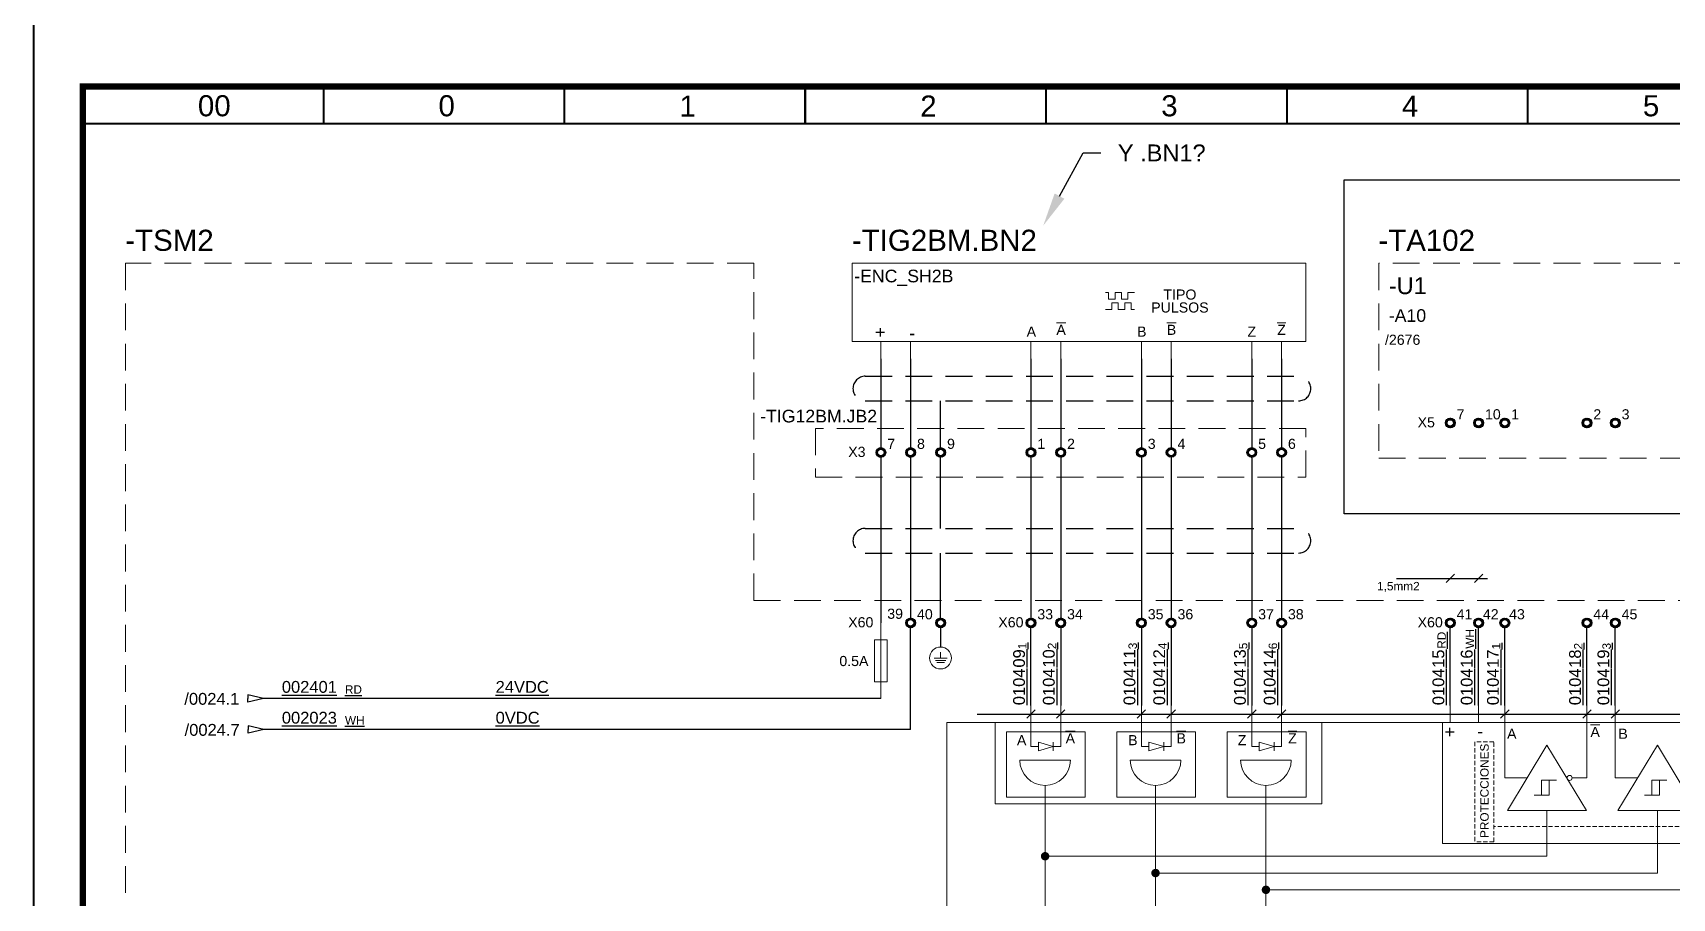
# Model space of a CAD drawing. Header units: millimetres. Extents: x -5035 to 14510, y -7775 to 12.
# Drawn here: x 389.8 to 584.1, y -3383.4 to -3280.8 of the extents above; entities that cross this region are included whole.
import ezdxf
from ezdxf import colors
from ezdxf.entities.mleader import LeaderData, LeaderLine
from ezdxf.enums import TextEntityAlignment as Align
from ezdxf.math import Vec2, Vec3

# ---------------------------------------------------------------- set-up
doc = ezdxf.new("R2010")
doc.units = ezdxf.units.MM
doc.linetypes.add('DASHED', pattern=[0.75, 0.5, -0.25])
doc.linetypes.add('HIDDEN2', pattern=[4.762499999999999, 3.175, -1.5875])
for name, color, linetype, lineweight in [('Cables eProC', 81, 'Continuous', 25), ('eProC - L2', 41, 'Continuous', 20), ('Referencias eProC', 61, 'Continuous', 25), ('Textos eProC', 41, 'Continuous', 25)]:
    doc.layers.add(name, color=color, linetype=linetype, lineweight=lineweight)
doc.layers.add('TEXTOS', color=150, linetype='Continuous')
doc.styles.get("Standard").update_dxf_attribs({"font": 'arial.ttf'})

# ---------------------------------------------------------------- blocks, each defined once
blk = doc.blocks.new('eProC - Rótulo')
at = {"layer": 'eProC - L2', "lineweight": 5, "const_width": 0.233}
blk.add_lwpolyline([(0, 0), (297, 0), (297, -210.0000000000002), (0, -210), (0, 0)], dxfattribs=at)
at = {"layer": 'eProC - L2', "lineweight": 40, "const_width": 0.75}
blk.add_lwpolyline([(5.783499999999549, -203), (291.2505000000001, -203), (291.2850000000003, -14.87246776690426), (5.817999999999756, -14.87246776690426)], close=True, dxfattribs=at)
at = {"layer": 'eProC - L2', "lineweight": 5, "const_width": 0.233}
for points in [[(34.34049999999991, -19.30656616285751), (5.783499999999663, -19.30656616285751), (5.783499999999549, -14.87246776690426), (34.34049999999979, -14.87246776690426)], [(62.89750000000026, -19.30656616285751), (34.34050000000002, -19.30656616285751), (34.34049999999979, -14.87246776690426), (62.89750000000004, -14.87246776690426)], [(91.4375, -19.30656616285796), (62.88049999999976, -19.30656616285796), (62.88049999999976, -14.87246776690426), (91.4375, -14.87246776690426)], [(119.9608131526145, -19.30656616285796), (91.40381315261425, -19.30656616285796), (91.40381315261413, -14.87246776690472), (119.9608131526143, -14.87246776690472)], [(148.517813152615, -19.30656616285796), (119.9608131526147, -19.30656616285796), (119.9608131526143, -14.87246776690472), (148.5178131526145, -14.87246776690472)], [(177.0578131526145, -19.30656616285842), (148.5008131526142, -19.30656616285842), (148.5008131526142, -14.87246776690472), (177.0578131526145, -14.87246776690472)], [(205.581126305229, -19.30656616285751), (177.0241263052287, -19.30656616285751), (177.0241263052285, -14.87246776690426), (205.5811263052287, -14.87246776690426)]]:
    blk.add_lwpolyline(points, close=True, dxfattribs=at)
at = {"layer": 'eProC - L2', "lineweight": 20, "char_height": 2.5, "attachment_point": 7}
for s, insert in [('{\\fArial|b0|i0|c0|p18;00}', (19.45209767577444, -18.45176193203861)), ('{\\fArial|b0|i0|c0|p18;0}', (47.95841082838848, -18.45176193204053)), ('{\\fArial|b0|i0|c0|p18;1}', (76.51541082838872, -18.45176193203906)), ('{\\fArial|b0|i0|c0|p18;2}', (105.0554108283887, -18.45176193203906)), ('{\\fArial|b0|i0|c0|p18;3}', (133.6124108283885, -18.45176193203906)), ('{\\fArial|b0|i0|c0|p18;4}', (162.1354108283886, -18.45176193203906)), ('{\\fArial|b0|i0|c0|p18;5}', (190.6924108283889, -18.45176193203906))]:
    blk.add_mtext(s, dxfattribs=dict(at, insert=insert))
at = {"layer": 'eProC - L2'}
for tag, p in [('GR', (284.9388241817146, -193.1055635700077)), ('PG', (284.9388241817146, -198.932405996431))]:
    blk.add_attdef(tag, text='', height=3, dxfattribs=at).set_placement(p, align=Align.MIDDLE)
blk.add_attdef('DESCRIPCIÓN', text='', height=1.8, dxfattribs=at).set_placement((216.3124805672701, -199.6093158954159), align=Align.CENTER)
blk = doc.blocks.new('EntradaEncoder')
at = {"layer": 'eProC - L2'}
blk.add_lwpolyline([(0, 0), (285.3993131526131, 0), (285.3993131526131, -170.0944338371428), (0, -170.0944338371428)], close=True, dxfattribs=at)
for tag, p in [('GXX1', (16.52262650177545, -144.0058911814467)), ('ID1', (16.52262650177545, -146.32201456447))]:
    blk.add_attdef(tag, text='', height=1.5, dxfattribs=at).set_placement(p, align=Align.RIGHT)
for tag, height, p in [('BYTE', 1.2, (143.7363716029267, -149.965238330682)), ('DESC1', 1.4, (143.66499343551, -153.8437915052054))]:
    blk.add_attdef(tag, text='', height=height, dxfattribs=at).set_placement(p, align=Align.CENTER)
blk = doc.blocks.new('eProC - Referencia Cable')
at = {"layer": 'Referencias eProC'}
for points in [[(0, 0), (-1.863388116944407, 0.4313419375316698), (-1.863388116944407, 0)], [(0, 0), (-1.863388116944407, -0.4313419375316698), (-1.863388116944407, 0)]]:
    blk.add_lwpolyline(points, dxfattribs=at)
blk.add_attdef('/XX.X', text='', height=1.4, dxfattribs=at).set_placement((-2.869272252259179, -0.7328899879939854), align=Align.RIGHT)
blk = doc.blocks.new('eProC - Borne 2.0')
at = {"layer": 'Cables eProC'}
h = blk.add_hatch(dxfattribs=at)
h.set_pattern_fill('ANSI31', color=256, scale=0.0279171615287314)
h.set_pattern_definition([(45, (-2462.882078904184, -2995.577827000979), (-0.06267581517531662, 0.06267581517531662), [])])
edge = h.paths.add_edge_path()
edge.add_arc((0, -0.4535599239779913), 0.5742361460052544, 0, 360)
edge = h.paths.add_edge_path(flags=17)
edge.add_arc((2.775557561562891e-17, -0.4535599239779913), 0.3850599639098976, 0, 360)
for radius in [0.5742361460052052, 0.3850599639097176]:
    blk.add_circle((0, -0.4535599239779913), radius, dxfattribs=at)
blk = doc.blocks.new('eProC_B65_03')
at = {"layer": 'eProC - L2'}
for points in [[(-0.7639828629999101, -1.325780363934427), (0.7722713781604398, -1.325780363934427)], [(-0.607844248866968, -1.580543434206447), (0.6161327640274976, -1.580543434206447)], [(-0.4517056347340258, -1.835306504478467), (0.4599941498945554, -1.835306504478467)], [(0.004144257580264821, -1.325780363934427), (0.004144257580264821, -0.5892963774194868)]]:
    blk.add_lwpolyline(points, dxfattribs=at)
blk.add_circle((0, -1.295763512554913), 1.295763512554913, dxfattribs=at)

msp = doc.modelspace()

# ---------------------------------------------------------------- linework, layer by layer
at = {"layer": 'Cables eProC'}
for p, q in [((490.307008618935, -3319.475572637475), (490.3070086189387, -3330.005363976031)), ((493.8327818778316, -3319.475572637475), (493.8327818778316, -3330.005363976031)), ((508.0936612138734, -3319.475572637475), (508.0936612138771, -3330.005363976031)), ((511.61943447277, -3319.475572637475), (511.61943447277, -3330.005363976031)), ((521.179773519963, -3319.475572637475), (521.1797735199666, -3330.005363976031)), ((524.7055467788596, -3319.475572637475), (524.7055467788596, -3330.005363976031)), ((534.2658858260413, -3319.475572637475), (534.265885826045, -3330.005363976031)), ((537.7916590849379, -3319.475572637475), (537.7916590849379, -3330.005363976031)), ((497.3912912131585, -3330.00536397603), (497.3912912131586, -3324.460055699207)), ((490.307008618939, -3331.153836268041), (490.3070086189351, -3350.775383600561)), ((493.8327818778332, -3331.153836268042), (493.8327818778397, -3350.201147454554)), ((497.3912912131585, -3339.578786812402), (497.3912912131585, -3331.153836268041)), ((508.0936612138774, -3331.153836268041), (508.0936612138815, -3350.201147454556)), ((511.6194344727716, -3331.153836268042), (511.6194344727781, -3350.201147454554)), ((521.179773519967, -3331.153836268041), (521.179773519971, -3350.201147454556)), ((524.7055467788612, -3331.153836268042), (524.7055467788676, -3350.201147454554)), ((534.2658858260453, -3331.153836268041), (534.2658858260494, -3350.201147454556)), ((537.7916590849395, -3331.153836268042), (537.791659084946, -3350.201147454554)), ((497.3912912131584, -3350.201147454556), (497.3912912131585, -3342.49345165089)), ((493.8327818778276, -3363.420540809201), (493.8327818778276, -3351.349619746567)), ((497.3797751419898, -3351.349504259904), (497.3797751419898, -3353.643711567264)), ((508.0936612138809, -3360.565734222138), (508.0936612138809, -3351.349619746567)), ((511.6194344727734, -3351.349619746567), (511.6194344727733, -3360.565734222138)), ((557.786463392325, -3360.565734222137), (557.7864633923251, -3351.349619746565)), ((561.1445841531836, -3360.565734222137), (561.1445841531837, -3351.349619746565)), ((564.2528315117006, -3360.565734222137), (564.2528315117007, -3351.349619746565)), ((573.9834283209557, -3360.565734222136), (573.9834283209558, -3351.349619746564)), ((577.3389438177828, -3360.565734222136), (577.3389438177829, -3351.349619746564)), ((490.3070086189351, -3359.744110095076), (417.154684445387, -3359.744110095077)), ((493.8327818778276, -3363.420540809201), (417.1883712927728, -3363.420540809201))]:
    msp.add_line(p, q, dxfattribs=at)
at = {"layer": 'Cables eProC', "linetype": 'HIDDEN2'}
for p, q in [((488.4595961834401, -3321.545390860719), (539.8022059854536, -3321.545390860719)), ((488.4595961834401, -3324.460055699207), (539.8022059854536, -3324.460055699208)), ((488.4595961834401, -3339.578786812402), (539.8022059854536, -3339.578786812402)), ((488.4595961834401, -3342.49345165089), (539.8022059854536, -3342.493451650891))]:
    msp.add_line(p, q, dxfattribs=at)
at = {"layer": 'Cables eProC'}
for points in [[(545.2168235290446, -3298.248199666014), (611.7407530483906, -3298.248199666014), (611.7407530483906, -3337.869189658908), (545.2168235290446, -3337.869189658908), (545.2168235290446, -3298.248199666014)], [(521.1797735199626, -3351.349619746567), (521.1797735199631, -3360.565734222138)], [(524.7055467788556, -3351.349619746567), (524.7055467788556, -3360.565734222138)], [(534.2658858260453, -3351.349619746567), (534.2658858260453, -3360.565734222138)], [(537.7916590849378, -3351.349619746567), (537.7916590849378, -3360.565734222138)]]:
    msp.add_lwpolyline(points, dxfattribs=at)
at = {"layer": 'Cables eProC', "linetype": 'HIDDEN2'}
for centre, start, end in [((488.4595961834401, -3323.002723279963), 90, 270), ((539.8022059854536, -3323.002723279963), 270, 90), ((488.4595961834401, -3341.036119231646), 90, 270), ((539.8022059854536, -3341.036119231646), 270, 90)]:
    msp.add_arc(centre, 1.457332419244267, start, end, dxfattribs=at)
at = {"layer": 'eProC - L2'}
for p, q in [((490.3070086189351, -3352.775383600561), (490.3070086189351, -3350.775383600561)), ((489.5570086189351, -3357.775383600561), (489.5570086189351, -3352.775383600561)), ((489.5570086189351, -3352.775383600561), (491.0570086189351, -3352.775383600561)), ((490.3070086189351, -3357.775383600561), (490.3070086189351, -3352.775383600561)), ((491.0570086189351, -3352.775383600561), (491.0570086189351, -3357.775383600561)), ((491.0570086189351, -3357.775383600561), (489.5570086189351, -3357.775383600561)), ((490.3070086189351, -3357.775383600561), (490.3070086189351, -3359.744110095076)), ((508.0936612138809, -3365.431622842954), (508.0936612138809, -3360.565734222138)), ((508.0936612138809, -3360.565734222138), (508.0936612138809, -3362.595535713266)), ((511.6194344727734, -3365.431622842954), (511.6194344727733, -3360.565734222138)), ((521.1797735199631, -3365.431622842954), (521.1797735199631, -3360.565734222138)), ((524.7055467788556, -3365.431622842954), (524.7055467788556, -3360.565734222138)), ((534.2658858260453, -3365.431622842954), (534.2658858260453, -3360.565734222138)), ((537.7916590849378, -3365.431622842954), (537.7916590849378, -3360.565734222138)), ((564.2528315117012, -3369.148011817094), (564.2528315117006, -3360.565734222137)), ((573.9834283209562, -3369.148011817093), (573.9834283209557, -3360.565734222136)), ((577.3389438177834, -3369.148011817093), (577.3389438177828, -3360.565734222136)), ((508.975104528604, -3365.431622842954), (508.0936612138809, -3365.431622842954)), ((511.6194344727734, -3365.431622842954), (510.7379911580502, -3365.431622842954)), ((522.0612168346862, -3365.431622842954), (521.1797735199631, -3365.431622842954)), ((524.7055467788556, -3365.431622842954), (523.8241034641325, -3365.431622842954)), ((535.1473291407684, -3365.431622842954), (534.2658858260453, -3365.431622842954)), ((537.7916590849378, -3365.431622842954), (536.9102157702147, -3365.431622842954)), ((506.7714962417962, -3367.029367695433), (512.7714962417962, -3367.029367695433)), ((519.8576085478784, -3367.029367695433), (525.8576085478784, -3367.029367695433)), ((532.9437208539606, -3367.029367695433), (538.9437208539606, -3367.029367695433)), ((509.7714962417959, -3370.029367695433), (509.7714962417956, -3387.82809567102)), ((522.8576085478784, -3370.029367695433), (522.8576085478778, -3387.82809567102)), ((535.9437208539604, -3370.029367695433), (535.94372085396, -3387.82809567102)), ((566.9109684150783, -3369.148011817094), (564.2528315117012, -3369.148011817094)), ((572.2352706296265, -3369.148011817093), (573.9834283209562, -3369.148011817093)), ((579.9970807211605, -3369.148011817093), (577.3389438177834, -3369.148011817093)), ((569.2456432073958, -3378.434252207898), (569.2456432073952, -3373.015661905365)), ((582.3317555134778, -3380.421878788192), (582.3317555134774, -3373.015661905364)), ((569.2456432073957, -3378.434252207897), (509.7714962417956, -3378.434252207898)), ((582.3317555134779, -3380.421878788192), (522.8576085478778, -3380.421878788193)), ((595.4178678195601, -3382.409505368487), (535.94372085396, -3382.409505368489))]:
    msp.add_line(p, q, dxfattribs=at)
at = {"layer": 'eProC - L2', "linetype": 'DASHED'}
for p, q in [((560.6878581029932, -3364.876663433191), (560.6878581029956, -3376.714189448217)), ((562.9520740895664, -3364.876663433191), (560.6878581029946, -3364.876663433191)), ((562.9520740895673, -3376.714189448216), (562.9520740895666, -3364.876663433191)), ((601.410792181592, -3374.920069429661), (562.9520740895672, -3374.920069429664)), ((562.9520740895673, -3376.714189448216), (560.6878581029955, -3376.714189448217))]:
    msp.add_line(p, q, dxfattribs=at)
at = {"layer": 'eProC - L2', "linetype": 'HIDDEN2'}
for points in [[(400.8030693987002, -3308.159298154664), (400.8030693987002, -3422.510760314022), (400.8030693987002, -3457.323839096811), (473.0999189901558, -3457.234751734002), (476.7503852583391, -3457.234751734002)], [(475.2508900940447, -3348.107417415435), (475.2508900940447, -3308.159298154664), (400.8030693987002, -3308.159298154664)], [(549.3048216908428, -3308.159298154664), (549.3048216908427, -3331.244966166796), (606.5465695781822, -3331.244966166796), (606.5465695781822, -3308.159298154664), (549.3048216908428, -3308.159298154664)], [(482.5563856356239, -3327.724956497452), (482.5563856356239, -3333.522487796439), (540.6647322090575, -3333.522487796439), (540.6647322090575, -3327.724956497452), (482.5563856356239, -3327.724956497452)], [(475.2508900940447, -3348.107417415435), (673.8112172843317, -3348.107417415435), (673.8112172843317, -3457.234751734002), (476.7503852583391, -3457.234751734002)]]:
    msp.add_lwpolyline(points, dxfattribs=at)
at = {"layer": 'eProC - L2'}
msp.add_lwpolyline([(486.9061058206212, -3308.159298154664), (540.6647322090575, -3308.159298154658), (540.6647322090575, -3317.445771146339), (486.9061058206212, -3317.445771146345)], close=True, dxfattribs=at)
for points in [[(516.9083057898947, -3311.623123162728), (517.2908321366717, -3311.623123162728), (517.2908321366717, -3312.425523117057)], [(518.0558848302276, -3311.623123162728), (518.0558848302276, -3312.425523117057), (517.2908321366717, -3312.425523117057)], [(518.0558848302276, -3312.425523117057), (518.0558848302276, -3311.623123162728), (518.8209375237852, -3311.623123162728), (518.8209375237852, -3312.425523117057)], [(519.5859902173393, -3311.623123162728), (519.5859902173393, -3312.425523117057), (518.8209375237852, -3312.425523117057), (518.8209375237852, -3311.623123162728)], [(519.5859902173393, -3312.425523117057), (519.5859902173393, -3311.623123162728), (520.3510429108951, -3311.623123162728)], [(517.6733584834524, -3312.836250172565), (517.6733584834524, -3313.638650126895), (516.9083057898947, -3313.638650126895)], [(517.6733584834524, -3313.638650126895), (517.6733584834524, -3312.836250172565), (518.4384111770064, -3312.836250172565), (518.4384111770064, -3313.638650126895)], [(519.2034638705622, -3312.836250172565), (519.2034638705622, -3313.638650126895), (518.4384111770064, -3313.638650126895), (518.4384111770064, -3312.836250172565)], [(519.2034638705622, -3313.638650126895), (519.2034638705622, -3312.836250172565), (519.9685165641163, -3312.836250172565)], [(519.9685165641163, -3313.638650126895), (519.9685165641163, -3312.836250172565)], [(519.9685165641163, -3313.638650126895), (520.3510429108951, -3313.638650126895)], [(490.307008618935, -3319.475572637472), (490.307008618935, -3317.445771146345)], [(493.8327818778275, -3319.475572637472), (493.8327818778275, -3317.445771146345)], [(508.0936612138734, -3317.445771146345), (508.0936612138734, -3319.475572637472)], [(511.61943447277, -3317.445771146348), (511.61943447277, -3319.475572637476)], [(521.179773519963, -3317.445771146345), (521.179773519963, -3319.475572637472)], [(524.7055467788516, -3317.445771146347), (524.7055467788516, -3319.475572637475)], [(534.2658858260413, -3317.445771146347), (534.2658858260413, -3319.475572637475)], [(537.7916590849379, -3317.445771146347), (537.7916590849379, -3319.475572637475)], [(557.7864633923406, -3360.565734222138), (557.7864633923406, -3362.595535713265)], [(561.1445841531992, -3360.565734222138), (561.1445841531992, -3362.595535713265)], [(498.1178431759545, -3362.595535713266), (605.9289310837044, -3362.595535713258), (605.9289310837044, -3398.248221863121), (498.1178431759545, -3398.248221863121), (498.1178431759519, -3362.595535713266)], [(503.8494436592634, -3362.595535713267), (503.8494436592634, -3372.202687976412), (542.5814087707301, -3372.202687976412), (542.5814087707301, -3362.595535713266), (503.8494436592634, -3362.595535713266)], [(556.870952965132, -3376.941148002245), (556.870952965131, -3362.595535713265), (605.9289310837044, -3362.595535713262), (605.9289310837054, -3376.941148002241), (556.870952965132, -3376.941148002245)], [(505.1871982586932, -3363.691825607287), (505.1871982586932, -3371.42712578383), (514.525897427961, -3371.42712578383), (514.525897427961, -3363.691825607287), (505.1871982586932, -3363.691825607287)], [(508.975104528604, -3365.431622842954), (508.975104528604, -3364.931622842954), (510.7379911580502, -3365.431622842954), (510.7379911580502, -3364.931622842954)], [(518.2733105647754, -3363.691825607287), (518.2733105647754, -3371.42712578383), (527.6120097340432, -3371.42712578383), (527.6120097340432, -3363.691825607287), (518.2733105647754, -3363.691825607287)], [(522.0612168346862, -3365.431622842954), (522.0612168346862, -3364.931622842954), (523.8241034641325, -3365.431622842954), (523.8241034641325, -3364.931622842954)], [(531.3594228708577, -3363.691825607287), (531.3594228708577, -3371.42712578383), (540.6981220401254, -3371.42712578383), (540.6981220401254, -3363.691825607287), (531.3594228708577, -3363.691825607287)], [(535.1473291407684, -3365.431622842954), (535.1473291407684, -3364.931622842954), (536.9102157702147, -3365.431622842954), (536.9102157702147, -3364.931622842954)], [(508.975104528604, -3365.431622842954), (508.975104528604, -3365.931622842954), (510.7379911580502, -3365.431622842954), (510.7379911580502, -3365.931622842954)], [(522.0612168346862, -3365.431622842954), (522.0612168346862, -3365.931622842954), (523.8241034641325, -3365.431622842954), (523.8241034641325, -3365.931622842954)], [(535.1473291407684, -3365.431622842954), (535.1473291407684, -3365.931622842954), (536.9102157702147, -3365.431622842954), (536.9102157702147, -3365.931622842954)], [(573.9149927920291, -3373.015661905365), (564.5762936227613, -3373.015661905365), (569.2456432073947, -3365.280361728823), (573.9149927920291, -3373.015661905365)], [(587.0011050981113, -3373.015661905364), (577.6624059288436, -3373.015661905364), (582.3317555134769, -3365.280361728822), (587.0011050981113, -3373.015661905364)], [(570.368455314701, -3369.429154157973), (568.6061353484971, -3369.429154157973), (568.6061353484971, -3371.191474124177), (567.7249753653952, -3371.191474124177), (569.4872953315991, -3371.191474124177), (569.4872953315991, -3369.429154157973)], [(583.4545676207832, -3369.429154157973), (581.6922476545793, -3369.429154157973), (581.6922476545793, -3371.191474124177), (580.8110876714774, -3371.191474124177), (582.5734076376813, -3371.191474124177), (582.5734076376813, -3369.429154157973)]]:
    msp.add_lwpolyline(points, dxfattribs=at)
at = {"layer": 'eProC - L2', "const_width": 0.5}
for points in [[(509.5214962417956, -3378.434252207898, -1), (510.0214962417956, -3378.434252207898, -1)], [(522.6076085478778, -3380.421878788193, -1), (523.1076085478778, -3380.421878788193, -1)], [(535.6937208539599, -3382.409505368489, -1), (536.1937208539599, -3382.409505368489, -1)]]:
    msp.add_lwpolyline(points, format="xyb", close=True, dxfattribs=at)
at = {"layer": 'eProC - L2'}
msp.add_circle((571.9352706296265, -3369.148011817093), 0.3, dxfattribs=at)
for centre in [(509.7714962417962, -3367.029367695433), (522.8576085478784, -3367.029367695433), (535.9437208539606, -3367.029367695433)]:
    msp.add_arc(centre, 3, 180, 0, dxfattribs=at)
at = {"layer": 'TEXTOS'}
for p, q in [((551.4023129218399, -3345.507316828913), (562.1987987966859, -3345.507316828913)), ((558.286463392325, -3345.007316828913), (557.286463392325, -3346.007316828913)), ((561.6445841531836, -3345.007316828909), (560.6445841531836, -3346.007316828909)), ((508.5936612138805, -3361.080634967702), (507.5936612138805, -3362.080634967702)), ((512.1194344727729, -3361.080634967702), (511.1194344727729, -3362.080634967702)), ((521.6797735199627, -3361.080634967702), (520.6797735199627, -3362.080634967702)), ((525.2055467788553, -3361.080634967702), (524.2055467788553, -3362.080634967702)), ((534.765885826045, -3361.080634967702), (533.765885826045, -3362.080634967702)), ((538.2916590849375, -3361.080634967702), (537.2916590849375, -3362.080634967702)), ((564.7528315117004, -3361.080634967699), (563.7528315117004, -3362.080634967699)), ((574.4834283209553, -3361.080634967698), (573.4834283209553, -3362.080634967698)), ((577.8389438177825, -3361.080634967697), (576.8389438177825, -3362.080634967697)), ((501.7095107433954, -3361.580634967702), (603.0745733712535, -3361.580634967702))]:
    msp.add_line(p, q, dxfattribs=at)

# ---------------------------------------------------------------- block references
for p in [(557.786463392325, -3326.627077189482), (561.1445841531836, -3326.627077189482), (564.2528315117008, -3326.627077189479), (573.9834283209558, -3326.627077189478), (577.3389438177829, -3326.627077189478), (490.307008618935, -3330.126040198058), (493.8327818778275, -3330.126040198058), (497.3912912131585, -3330.126040198058), (508.0936612138809, -3330.126040198058), (511.6194344727729, -3330.126040198058), (521.1797735199625, -3330.126040198058), (524.7055467788555, -3330.126040198056), (534.2658858260452, -3330.126040198058), (537.7916590849379, -3330.126040198058), (493.8327818778276, -3350.321823676583), (497.3912912131584, -3350.321823676583), (508.0936612138809, -3350.321823676583), (511.6194344727733, -3350.321823676583), (521.1797735199631, -3350.321823676583), (524.7055467788556, -3350.321823676583), (534.2658858260453, -3350.321823676583), (537.7916590849378, -3350.321823676583), (557.786463392325, -3350.321823676583), (561.1445841531836, -3350.32182367658), (564.2528315117006, -3350.32182367658), (573.9834283209558, -3350.321823676579), (577.3389438177829, -3350.321823676579)]:
    msp.add_blockref('eProC - Borne 2.0', p)
at = {"layer": 'Cables eProC'}
for name, p in [('eProC - Rótulo', (389.9189344453868, -3272.321080505369)), ('EntradaEncoder', (395.7369344453865, -3291.627646668226))]:
    msp.add_blockref(name, p, dxfattribs=at)
for p, values in [((417.154684445387, -3359.744110095077), {'/XX.X': '/0024.1'}), ((417.1883712927728, -3363.420540809201), {'/XX.X': '/0024.7'})]:
    msp.add_blockref('eProC - Referencia Cable', p, dxfattribs=at).add_auto_attribs(values)
at = {"layer": 'eProC - L2', "color": 4}
msp.add_blockref('eProC_B65_03', (497.3797751419898, -3353.643711567264), dxfattribs=at)

# ---------------------------------------------------------------- texts
at = {"layer": 'Cables eProC', "attachment_point": 1, "rotation": 90}
for s, insert, char_height in [('{\\L1}', (506.5648940367774, -3353.896693102898), 1), ('{\\L2}', (510.0906672956699, -3353.896693102898), 1), ('{\\L3}', (519.6510063428597, -3353.896693102898), 1), ('{\\L4}', (523.1767796017522, -3353.896693102898), 1), ('{\\L5}', (532.7371186489419, -3353.896693102898), 1), ('{\\L6}', (536.2628919078344, -3353.896693102898), 1), ('{\\LRD}', (556.2576962152216, -3353.838294833247), 1), ('{\\LWH}', (559.6158169760802, -3353.838294833244), 1), ('{\\L1}', (562.7240643345973, -3353.926670289224), 1), ('{\\L2}', (572.4546611438524, -3353.926670289226), 1), ('{\\L3}', (575.8101766406795, -3353.926670289226), 1), ('{\\L09}', (505.9817869525451, -3356.076066802789), 1.4), ('{\\L10}', (509.5075602114376, -3356.076066802789), 1.4), ('{\\L11}', (519.0678992586273, -3356.076066802789), 1.4), ('{\\L12}', (522.5936725175198, -3356.076066802789), 1.4), ('{\\L13}', (532.1540115647095, -3356.076066802789), 1.4), ('{\\L14}', (535.6797848236021, -3356.076066802789), 1.4), ('{\\L15}', (555.6745891309893, -3356.106043989119), 1.4), ('{\\L16}', (559.0327098918478, -3356.106043989115), 1.4), ('{\\L17}', (562.140957250365, -3356.106043989115), 1.4), ('{\\L18}', (571.87155405962, -3356.106043989118), 1.4), ('{\\L19}', (575.2270695564472, -3356.106043989118), 1.4), ('{\\L0104}', (505.9817869525451, -3360.531706123226), 1.4), ('{\\L0104}', (509.5075602114376, -3360.531706123227), 1.4), ('{\\L0104}', (519.0678992586273, -3360.531706123225), 1.4), ('{\\L0104}', (522.5936725175198, -3360.531706123227), 1.4), ('{\\L0104}', (532.1540115647095, -3360.531706123224), 1.4), ('{\\L0104}', (535.6797848236021, -3360.531706123224), 1.4), ('{\\L0104}', (555.6745891310048, -3360.531706123224), 1.4), ('{\\L0104}', (559.0327098918634, -3360.531706123219), 1.4), ('{\\L0104}', (562.140957250365, -3360.531706123219), 1.4), ('{\\L0104}', (571.87155405962, -3360.531706123219), 1.4), ('{\\L0104}', (575.2270695564472, -3360.531706123218), 1.4)]:
    msp.add_mtext_dynamic_manual_height_columns(s, width=4.535518463554467, gutter_width=12.5, heights=[0], dxfattribs=dict(at, insert=insert, char_height=char_height))
at = {"layer": 'Cables eProC', "attachment_point": 1}
for s, heights, insert, char_height in [('{\\L002401}', [0], (419.3162835698726, -3357.659837702774), 1.4), ('{\\LRD}', [0], (426.7944362474058, -3358.171810521029), 1), ('{\\L24VDC}', [0], (444.6508067995068, -3357.659837702774), 1.4), ('{\\L002023}', [1.685729877216917], (419.3162835698726, -3361.31243325404), 1.4), ('{\\LWH}', [0], (426.7944362474058, -3361.824406072294), 1), ('{\\L0VDC}', [0], (444.6508067995068, -3361.31243325404), 1.4)]:
    msp.add_mtext_dynamic_manual_height_columns(s, width=4.535518463554467, gutter_width=12.5, heights=heights, dxfattribs=dict(at, insert=insert, char_height=char_height))
at = {"layer": 'eProC - L2'}
for s, width, insert, char_height, attachment_point, rotation in [('+', 1.5, (489.4659477160862, -3315.725426639151), 1.5, 3, 90.00000000000001), ('+', 1.5, (556.9454024894762, -3364.315880220459), 1.5, 1, 90), ('PROTECCIONES', 23.29234670986625, (561.3384133368477, -3370.675822497195), 1, 2, 90.000000000004)]:
    msp.add_mtext_dynamic_manual_height_columns(s, width=width, gutter_width=12.5, heights=[0], dxfattribs=dict(at, insert=insert, char_height=char_height, attachment_point=attachment_point, rotation=rotation))
for s, insert, char_height, attachment_point in [('A', (507.5820693200598, -3315.655177795928), 1.2, 1), ('{\\OA}', (511.1078425789582, -3315.440723709336), 1.2, 1), ('B', (520.6681816261494, -3315.655177795928), 1.2, 1), ('{\\OB}', (524.1939548850398, -3315.440723709336), 1.2, 1), ('Z', (533.7542939322277, -3315.655177795931), 1.2, 1), ('{\\OZ}', (537.2800671911261, -3315.440723709335), 1.2, 1), ('-', (493.6533125440841, -3317.174906091183), 1.5, 7), ('{\\OA}', (574.3964759464462, -3363.102047444902), 1.2, 1), ('A', (506.4315686740067, -3364.074578219093), 1.2, 1), ('{\\OA}', (512.200614307498, -3363.860124132497), 1.2, 1), ('B', (519.6142173589562, -3364.074578219093), 1.2, 1), ('{\\OB}', (525.3443927813971, -3363.860124132497), 1.2, 1), ('Z', (532.6023578314764, -3364.074578219093), 1.2, 1), ('{\\OZ}', (538.5659116774043, -3363.860124132497), 1.2, 1), ('-', (560.9651148194403, -3362.866400768427), 1.5, 1), ('A', (564.5180780623133, -3363.316501531498), 1.2, 1), ('B', (577.7007267472628, -3363.316501531498), 1.2, 1)]:
    msp.add_mtext_dynamic_manual_height_columns(s, width=1.5, gutter_width=12.5, heights=[0], dxfattribs=dict(at, insert=insert, char_height=char_height, attachment_point=attachment_point))
msp.add_attdef('-ENC_SH2B', text='SXXX.X', height=1.5, dxfattribs=at).set_placement((498.9065613365869, -3310.415739162413), align=Align.RIGHT)
at = {"layer": 'eProC - L2', "flags": 8}
for tag, text, p in [('TIPO', 'TTL', (525.7486702557139, -3312.461204581783)), ('PULSOS', '1024 PPV', (525.7486702557139, -3313.993327087146))]:
    msp.add_attdef(tag, text=text, height=1.2, dxfattribs=at).set_placement(p, align=Align.CENTER)
at = {"layer": 'TEXTOS', "insert": (549.1142348934486, -3345.921993979915), "char_height": 1, "attachment_point": 1}
msp.add_mtext_dynamic_manual_height_columns('1,5mm2', width=11.45518471732066, gutter_width=12.5, heights=[0], dxfattribs=at)
at = {"layer": 'Textos eProC'}
for s, width, heights, insert, char_height, attachment_point in [('-TSM2', 18.31215520775731, [0], (400.7685693987, -3306.718181202764), 2.5, 7), ('-TIG2BM.BN2', 18.31215520775731, [2.585266030013643], (486.871605820621, -3306.718181202764), 2.5, 7), ('-TA102', 18.31215520775731, [2.585266030013643], (549.2703216908426, -3306.718181202764), 2.5, 7), ('-U1', 18.31215520775731, [2.585266030013643], (550.5006835543259, -3311.840695809934), 2, 7), ('-A10', 18.31215520775731, [2.585266030013643], (550.5006835543259, -3315.119098532775), 1.5, 7), ('/2676', 1.2, [1.790739130511867], (550.0489330124342, -3316.622144875228), 1.2, 1), ('-TIG12BM.JB2', 18.31215520775731, [2.585266030013643], (476.0006319852814, -3327.041086681425), 1.5, 7), ('\\pxql;7', 1.2, [3.421988905219479], (558.543429330633, -3325.455506407934), 1.2, 1), ('\\pxql;10', 1.2, [3.421988905219479], (561.9015500914916, -3325.455506407934), 1.2, 1), ('\\pxql;1', 1.2, [3.421988905219479], (565.0097974500088, -3325.45550640793), 1.2, 1), ('\\pxql;2', 1.2, [3.421988905219479], (574.7403942592638, -3325.45550640793), 1.2, 1), ('\\pxql;3', 1.2, [3.421988905219479], (578.0959097560909, -3325.45550640793), 1.2, 1), ('\\pxql;X5', 1.2, [1.790739130511867], (553.9172053949746, -3326.407696728054), 1.2, 1), ('\\pxql;X3', 1.2, [1.790739130511867], (486.4377506215846, -3329.90665973663), 1.2, 1), ('\\pxql;7', 1.2, [3.421988905219479], (491.0639745572429, -3328.954469416509), 1.2, 1), ('\\pxql;8', 1.2, [3.421988905219479], (494.5897478161355, -3328.954469416509), 1.2, 1), ('\\pxql;9', 1.2, [3.421988905219479], (498.1482571514665, -3328.954469416509), 1.2, 1), ('\\pxql;1', 1.2, [3.421988905219479], (508.8506271521888, -3328.95446941651), 1.2, 1), ('\\pxql;2', 1.2, [3.421988905219479], (512.3764004110809, -3328.95446941651), 1.2, 1), ('\\pxql;3', 1.2, [3.421988905219479], (521.9367394582705, -3328.95446941651), 1.2, 1), ('\\pxql;4', 1.2, [3.421988905219479], (525.4625127171635, -3328.954469416508), 1.2, 1), ('\\pxql;5', 1.2, [3.421988905219479], (535.0228517643532, -3328.95446941651), 1.2, 1), ('\\pxql;6', 1.2, [3.421988905219479], (538.5486250232459, -3328.95446941651), 1.2, 1), ('39', 1.2, [3.421988905219479], (491.0639745572432, -3349.092300726578), 1.2, 1), ('40', 1.2, [3.421988905219479], (494.5897478161356, -3349.150252895035), 1.2, 1), ('\\pxql;33', 1.2, [3.421988905219479], (508.8506271521888, -3349.150252895035), 1.2, 1), ('34', 1.2, [3.421988905219479], (512.3764004110812, -3349.150252895035), 1.2, 1), ('\\pxql;35', 1.2, [3.421988905219479], (521.9367394582711, -3349.150252895035), 1.2, 1), ('\\pxql;36', 1.2, [3.421988905219479], (525.4625127171636, -3349.150252895035), 1.2, 1), ('\\pxql;37', 1.2, [3.421988905219479], (535.0228517643533, -3349.150252895035), 1.2, 1), ('\\pxql;38', 1.2, [3.421988905219479], (538.5486250232458, -3349.150252895035), 1.2, 1), ('41', 1.2, [3.421988905219479], (558.543429330633, -3349.150252895035), 1.2, 1), ('\\pxql;42', 1.2, [3.421988905219479], (561.6516766891502, -3349.150252895031), 1.2, 1), ('43', 1.2, [3.421988905219479], (564.7599240476673, -3349.150252895031), 1.2, 1), ('\\pxql;44', 1.2, [3.421988905219479], (574.7403942592638, -3349.15025289503), 1.2, 1), ('\\pxql;45', 1.2, [3.421988905219479], (578.0959097560909, -3349.15025289503), 1.2, 1), ('\\pxql;X60', 1.2, [1.790739130511867], (486.4377506215848, -3350.102443215155), 1.2, 1), ('\\pxql;X60', 1.2, [1.790739130511867], (504.2244032165305, -3350.102443215155), 1.2, 1), ('\\pxql;X60', 1.2, [1.790739130511867], (553.9172053949744, -3350.102443215155), 1.2, 1), ('\\pxql;0.5A', 1.2, [1.790739130511867], (485.385002434845, -3354.694008236321), 1.2, 1)]:
    msp.add_mtext_dynamic_manual_height_columns(s, width=width, gutter_width=12.5, heights=heights, dxfattribs=dict(at, insert=insert, char_height=char_height, attachment_point=attachment_point))

# ---------------------------------------------------------------- leaders
at = {"layer": 'TEXTOS'}
ml = msp.add_multileader_mtext('Standard', dxfattribs=at)
ml.set_content('Y .BN1?', color=256)
ml.set_leader_properties()
ml.build(insert=Vec2(0, 0))
ctx = ml.context
ctx.base_point, ctx.char_height, ctx.plane_origin = Vec3(516.3940812231594, -3295.077852611154), 2, Vec3(509.5483876832586, -3303.696520279314)
notes = []
notes.append((ctx, [(0, (1, 1, 0), (514.2956214782316, -3295.077852611154), (1, 0), 2.098459744927823, [(0, [(509.5483876832586, -3303.696520279314)], 0, [])])]))
ctx.mtext.insert, ctx.mtext.flow_direction = Vec3(518.3940812231594, -3294.077170482914), 5
for ctx, leaders in notes:
    for number, flags, end, landing, length, lines in leaders:
        leader = LeaderData()
        leader.index, (leader.has_last_leader_line, leader.has_dogleg_vector, leader.attachment_direction) = number, flags
        leader.last_leader_point, leader.dogleg_vector, leader.dogleg_length = Vec3(end), Vec3(landing), length
        for number, points, colour, breaks in lines:
            line = LeaderLine()
            line.index, line.vertices, line.color, line.breaks = number, Vec3.list(points), colors.encode_raw_color(colour), breaks
            leader.lines.append(line)
        ctx.leaders.append(leader)

doc.saveas('drawing.dxf')
